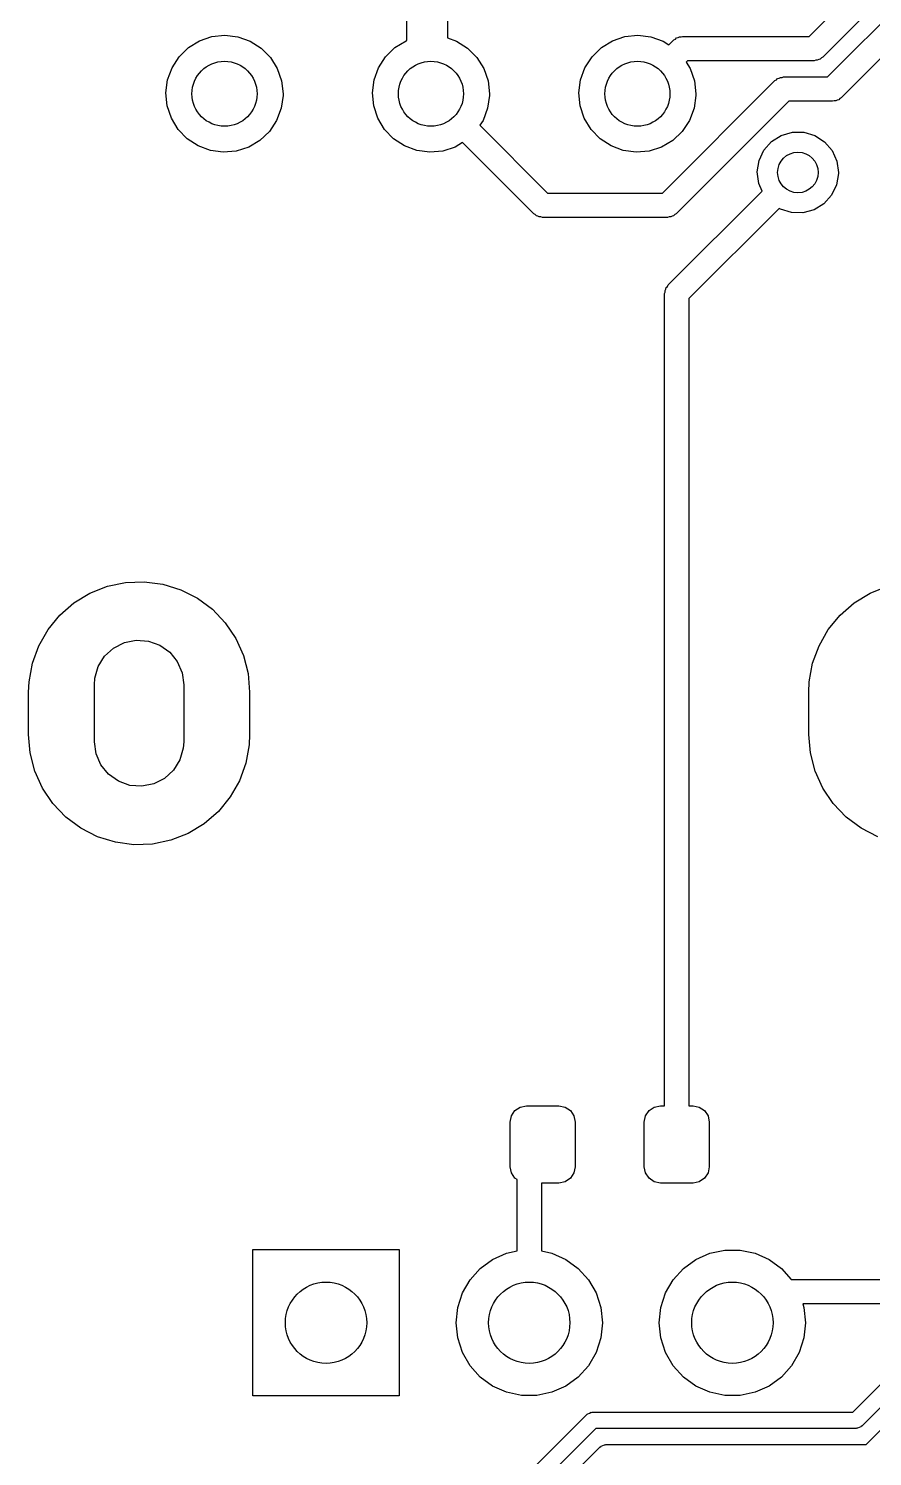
# Model space of a CAD drawing. Extents: x 74 to 208, y -143 to -31.
# Drawn here: x 77.66 to 88.04, y -90.56 to -72.99 of the extents above; entities that cross this region are included whole.
import ezdxf

# ---------------------------------------------------------------- set-up
doc = ezdxf.new("R2010")
doc.units = 0
doc.layers.add('BLACK', color=7, linetype='CONTINUOUS')

msp = doc.modelspace()

# ---------------------------------------------------------------- linework, layer by layer
at = {"layer": 'BLACK', "linetype": 'CONTINUOUS'}
for p, q in [((82.313, -73.1325), (82.313, -69.304)), ((82.813, -69.304), (82.813, -73.0995)), ((87.263, -73.081), (87.9654, -72.3786)), ((88.2215, -72.5468), (87.4312, -73.3371)), ((87.4902, -73.5805), (88.4782, -72.5925)), ((88.6258, -72.8692), (87.6584, -73.8366)), ((79.7642, -73.1355), (79.9162, -73.0838)), ((79.9162, -73.0838), (80.0758, -73.067)), ((80.0758, -73.067), (80.2352, -73.086)), ((80.2352, -73.086), (80.3864, -73.1399)), ((84.8442, -73.1355), (84.9962, -73.0838)), ((84.9962, -73.0838), (85.1558, -73.067)), ((85.1558, -73.067), (85.3152, -73.086)), ((85.3152, -73.086), (85.4664, -73.1399)), ((85.6509, -73.096), (85.668, -73.0861)), ((85.668, -73.0861), (85.6877, -73.0861)), ((85.6877, -73.0861), (85.7068, -73.081)), ((85.7068, -73.081), (87.263, -73.081)), ((79.5128, -73.3319), (79.6275, -73.2196)), ((79.6275, -73.2196), (79.7642, -73.1355)), ((80.3864, -73.1399), (80.522, -73.2259)), ((80.522, -73.2259), (80.6351, -73.3398)), ((82.0528, -73.3319), (82.1675, -73.2196)), ((82.1675, -73.2196), (82.3042, -73.1355)), ((82.3042, -73.1355), (82.313, -73.1325)), ((82.813, -73.0995), (82.9264, -73.1399)), ((82.9264, -73.1399), (83.062, -73.2259)), ((83.062, -73.2259), (83.1751, -73.3398)), ((84.5928, -73.3319), (84.7075, -73.2196)), ((84.7075, -73.2196), (84.8442, -73.1355)), ((85.4664, -73.1399), (85.5395, -73.1862)), ((85.5395, -73.1862), (85.6007, -73.1249)), ((85.6007, -73.1249), (85.6178, -73.1151)), ((85.6178, -73.1151), (85.6318, -73.1011)), ((85.6318, -73.1011), (85.6509, -73.096)), ((79.4259, -73.4669), (79.5128, -73.3319)), ((80.6351, -73.3398), (80.7201, -73.4759)), ((81.9659, -73.4669), (82.0528, -73.3319)), ((83.1751, -73.3398), (83.2601, -73.4759)), ((84.5059, -73.4669), (84.5928, -73.3319)), ((85.7689, -73.381), (85.7516, -73.3983)), ((85.7516, -73.3983), (85.8001, -73.4759)), ((87.3252, -73.381), (85.7689, -73.381)), ((87.3443, -73.3759), (87.3252, -73.381)), ((87.364, -73.3759), (87.3443, -73.3759)), ((87.3811, -73.366), (87.364, -73.3759)), ((87.4002, -73.3609), (87.3811, -73.366)), ((87.4141, -73.3469), (87.4002, -73.3609)), ((87.4312, -73.3371), (87.4141, -73.3469)), ((79.3509, -73.7769), (79.371, -73.6177)), ((79.371, -73.6177), (79.4259, -73.4669)), ((80.7201, -73.4759), (80.7729, -73.6275)), ((81.8909, -73.7769), (81.911, -73.6177)), ((81.911, -73.6177), (81.9659, -73.4669)), ((83.2601, -73.4759), (83.3129, -73.6275)), ((84.4309, -73.7769), (84.451, -73.6177)), ((84.451, -73.6177), (84.5059, -73.4669)), ((85.8001, -73.4759), (85.8529, -73.6275)), ((86.8438, -73.6244), (86.8609, -73.6146)), ((86.8609, -73.6146), (86.8749, -73.6006)), ((86.8749, -73.6006), (86.894, -73.5955)), ((86.894, -73.5955), (86.9111, -73.5856)), ((86.9111, -73.5856), (86.9308, -73.5856)), ((86.9308, -73.5856), (86.9499, -73.5805)), ((86.9499, -73.5805), (87.4902, -73.5805)), ((79.3665, -73.9367), (79.3509, -73.7769)), ((80.7729, -73.6275), (80.7908, -73.787)), ((80.7908, -73.787), (80.7905, -73.8071)), ((81.9065, -73.9367), (81.8909, -73.7769)), ((83.3129, -73.6275), (83.3308, -73.787)), ((83.3308, -73.787), (83.3305, -73.8071)), ((84.4465, -73.9367), (84.4309, -73.7769)), ((85.4597, -75.0086), (86.8438, -73.6244)), ((85.8529, -73.6275), (85.8708, -73.787)), ((85.8708, -73.787), (85.8705, -73.8071)), ((79.4172, -74.089), (79.3665, -73.9367)), ((80.7682, -73.9661), (80.7112, -74.1161)), ((80.7905, -73.8071), (80.7682, -73.9661)), ((81.9572, -74.089), (81.9065, -73.9367)), ((83.3082, -73.9661), (83.2512, -74.1161)), ((83.3305, -73.8071), (83.3082, -73.9661)), ((84.4972, -74.089), (84.4465, -73.9367)), ((87.012, -73.8805), (85.6279, -75.2647)), ((85.8482, -73.9661), (85.7912, -74.1161)), ((85.8705, -73.8071), (85.8482, -73.9661)), ((87.5523, -73.8805), (87.012, -73.8805)), ((87.5714, -73.8754), (87.5523, -73.8805)), ((87.5911, -73.8754), (87.5714, -73.8754)), ((87.6082, -73.8655), (87.5911, -73.8754)), ((87.6273, -73.8604), (87.6082, -73.8655)), ((87.6413, -73.8464), (87.6273, -73.8604)), ((87.6584, -73.8366), (87.6413, -73.8464)), ((79.5004, -74.2263), (79.4172, -74.089)), ((80.7112, -74.1161), (80.6224, -74.2498)), ((82.0404, -74.2263), (81.9572, -74.089)), ((83.2512, -74.1161), (83.2116, -74.1757)), ((84.5804, -74.2263), (84.4972, -74.089)), ((85.7912, -74.1161), (85.7024, -74.2498)), ((79.6119, -74.3418), (79.5004, -74.2263)), ((80.6224, -74.2498), (80.5061, -74.3605)), ((82.1519, -74.3418), (82.0404, -74.2263)), ((83.2116, -74.1757), (84.0445, -75.0086)), ((84.6919, -74.3418), (84.5804, -74.2263)), ((85.7024, -74.2498), (85.5861, -74.3605)), ((86.8017, -74.3752), (86.9216, -74.2996)), ((86.9216, -74.2996), (87.0579, -74.2606)), ((87.0579, -74.2606), (87.1997, -74.2615)), ((87.1997, -74.2615), (87.3355, -74.3021)), ((87.3355, -74.3021), (87.4545, -74.3792)), ((79.7462, -74.4297), (79.6119, -74.3418)), ((79.8966, -74.4856), (79.7462, -74.4297)), ((80.0557, -74.5068), (79.8966, -74.4856)), ((80.2156, -74.4923), (80.0557, -74.5068)), ((80.3682, -74.4427), (80.2156, -74.4923)), ((80.5061, -74.3605), (80.3682, -74.4427)), ((82.2862, -74.4297), (82.1519, -74.3418)), ((82.4366, -74.4856), (82.2862, -74.4297)), ((82.5957, -74.5068), (82.4366, -74.4856)), ((82.7556, -74.4923), (82.5957, -74.5068)), ((82.9082, -74.4427), (82.7556, -74.4923)), ((82.9998, -74.3881), (82.9082, -74.4427)), ((83.8763, -75.2647), (82.9998, -74.3881)), ((84.8262, -74.4297), (84.6919, -74.3418)), ((84.9766, -74.4856), (84.8262, -74.4297)), ((85.1357, -74.5068), (84.9766, -74.4856)), ((85.2956, -74.4923), (85.1357, -74.5068)), ((85.4482, -74.4427), (85.2956, -74.4923)), ((85.5861, -74.3605), (85.4482, -74.4427)), ((86.6476, -74.6098), (86.7079, -74.4815)), ((86.7079, -74.4815), (86.8017, -74.3752)), ((87.4545, -74.3792), (87.547, -74.4866)), ((87.547, -74.4866), (87.6057, -74.6157)), ((86.6258, -74.7499), (86.6476, -74.6098)), ((87.6057, -74.6157), (87.6258, -74.756)), ((86.6442, -74.8904), (86.6258, -74.7499)), ((87.6256, -74.7682), (87.6021, -74.908)), ((87.6258, -74.756), (87.6256, -74.7682)), ((84.0445, -75.0086), (85.4597, -75.0086)), ((85.5295, -76.1401), (86.6855, -74.9842)), ((86.6855, -74.9842), (86.6442, -74.8904)), ((87.6021, -74.908), (87.5403, -75.0356)), ((86.8962, -75.1977), (85.7856, -76.3083)), ((86.9105, -75.2073), (86.8962, -75.1977)), ((87.4452, -75.1407), (87.3244, -75.2149)), ((87.5403, -75.0356), (87.4452, -75.1407)), ((83.8934, -75.2745), (83.8763, -75.2647)), ((83.9074, -75.2885), (83.8934, -75.2745)), ((83.9265, -75.2936), (83.9074, -75.2885)), ((83.9436, -75.3035), (83.9265, -75.2936)), ((83.9633, -75.3035), (83.9436, -75.3035)), ((83.9824, -75.3086), (83.9633, -75.3035)), ((85.5218, -75.3086), (83.9824, -75.3086)), ((85.5409, -75.3035), (85.5218, -75.3086)), ((85.5606, -75.3035), (85.5409, -75.3035)), ((85.5777, -75.2936), (85.5606, -75.3035)), ((85.5968, -75.2885), (85.5777, -75.2936)), ((85.6108, -75.2745), (85.5968, -75.2885)), ((85.6279, -75.2647), (85.6108, -75.2745)), ((87.0458, -75.2496), (86.9105, -75.2073)), ((87.1876, -75.2522), (87.0458, -75.2496)), ((87.3244, -75.2149), (87.1876, -75.2522)), ((85.4856, -76.2462), (85.4907, -76.2271)), ((85.4856, -86.2406), (85.4856, -76.2462)), ((85.4907, -76.2074), (85.5006, -76.1903)), ((85.4907, -76.2271), (85.4907, -76.2074)), ((85.5006, -76.1903), (85.5057, -76.1712)), ((85.5057, -76.1712), (85.5197, -76.1572)), ((85.5197, -76.1572), (85.5295, -76.1401)), ((85.7856, -76.3083), (85.7856, -86.2406)), ((78.2187, -80.0511), (78.4153, -79.9318)), ((78.4153, -79.9318), (78.6292, -79.8474)), ((78.6292, -79.8474), (78.8543, -79.8001)), ((78.8543, -79.8001), (79.0841, -79.7915)), ((79.0841, -79.7915), (79.312, -79.8217)), ((79.312, -79.8217), (79.5317, -79.8899)), ((79.5317, -79.8899), (79.7367, -79.9941)), ((87.8187, -80.0511), (88.0153, -79.9318)), ((88.0153, -79.9318), (88.2292, -79.8474)), ((78.045, -80.2019), (78.2187, -80.0511)), ((79.7367, -79.9941), (79.9212, -80.1314)), ((87.645, -80.2019), (87.8187, -80.0511)), ((77.8992, -80.3797), (78.045, -80.2019)), ((79.9212, -80.1314), (80.0799, -80.2978)), ((87.4992, -80.3797), (87.645, -80.2019)), ((77.7854, -80.5795), (77.8992, -80.3797)), ((80.0799, -80.2978), (80.2083, -80.4886)), ((87.3854, -80.5795), (87.4992, -80.3797)), ((77.707, -80.7957), (77.7854, -80.5795)), ((78.5962, -80.7094), (78.7061, -80.6084)), ((78.7061, -80.6084), (78.8391, -80.5406)), ((78.8391, -80.5406), (78.9855, -80.5111)), ((78.9855, -80.5111), (79.1344, -80.522)), ((79.1344, -80.522), (79.2748, -80.5726)), ((79.2748, -80.5726), (79.3965, -80.6591)), ((80.2083, -80.4886), (80.3028, -80.6983)), ((87.307, -80.7957), (87.3854, -80.5795)), ((77.666, -81.022), (77.707, -80.7957)), ((78.5175, -80.8363), (78.5962, -80.7094)), ((79.3965, -80.6591), (79.4904, -80.7751)), ((79.4904, -80.7751), (79.5497, -80.9121)), ((80.3028, -80.6983), (80.3606, -80.9209)), ((87.266, -81.022), (87.307, -80.7957)), ((78.47, -81.06), (78.4759, -80.9797)), ((78.4759, -80.9797), (78.5175, -80.8363)), ((79.5497, -80.9121), (79.57, -81.06)), ((80.3606, -80.9209), (80.38, -81.15)), ((77.66, -81.15), (77.666, -81.022)), ((77.66, -81.67), (77.66, -81.15)), ((78.47, -81.76), (78.47, -81.06)), ((79.57, -81.06), (79.57, -81.76)), ((80.38, -81.15), (80.38, -81.67)), ((87.26, -81.15), (87.266, -81.022)), ((87.26, -81.67), (87.26, -81.15)), ((77.6794, -81.8991), (77.66, -81.67)), ((80.38, -81.67), (80.374, -81.798)), ((87.2794, -81.8991), (87.26, -81.67)), ((78.4903, -81.9079), (78.47, -81.76)), ((79.5641, -81.8403), (79.5224, -81.9837)), ((79.57, -81.76), (79.5641, -81.8403)), ((80.374, -81.798), (80.333, -82.0243)), ((77.7372, -82.1217), (77.6794, -81.8991)), ((78.5495, -82.0449), (78.4903, -81.9079)), ((78.6435, -82.1609), (78.5495, -82.0449)), ((79.5224, -81.9837), (79.4438, -82.1106)), ((80.333, -82.0243), (80.2546, -82.2405)), ((87.3372, -82.1217), (87.2794, -81.8991)), ((77.8317, -82.3314), (77.7372, -82.1217)), ((78.7652, -82.2474), (78.6435, -82.1609)), ((79.3339, -82.2116), (79.2009, -82.2794)), ((79.4438, -82.1106), (79.3339, -82.2116)), ((87.4317, -82.3314), (87.3372, -82.1217)), ((77.9601, -82.5222), (77.8317, -82.3314)), ((78.9056, -82.298), (78.7652, -82.2474)), ((79.0545, -82.3089), (78.9056, -82.298)), ((79.2009, -82.2794), (79.0545, -82.3089)), ((80.2546, -82.2405), (80.1408, -82.4403)), ((87.5601, -82.5222), (87.4317, -82.3314)), ((78.1188, -82.6886), (77.9601, -82.5222)), ((80.1408, -82.4403), (79.995, -82.6181)), ((87.7188, -82.6886), (87.5601, -82.5222)), ((78.3033, -82.8259), (78.1188, -82.6886)), ((79.995, -82.6181), (79.8213, -82.7689)), ((87.9033, -82.8259), (87.7188, -82.6886)), ((78.5083, -82.9301), (78.3033, -82.8259)), ((78.728, -82.9983), (78.5083, -82.9301)), ((79.6247, -82.8882), (79.4108, -82.9726)), ((79.8213, -82.7689), (79.6247, -82.8882)), ((88.1083, -82.9301), (87.9033, -82.8259)), ((78.9559, -83.0285), (78.728, -82.9983)), ((79.1857, -83.0199), (78.9559, -83.0285)), ((79.4108, -82.9726), (79.1857, -83.0199)), ((83.6442, -86.2992), (83.7091, -86.2558)), ((83.7091, -86.2558), (83.7856, -86.2406)), ((83.7856, -86.2406), (84.1856, -86.2406)), ((84.1856, -86.2406), (84.2621, -86.2558)), ((84.2621, -86.2558), (84.327, -86.2992)), ((85.2942, -86.2992), (85.3591, -86.2558)), ((85.3591, -86.2558), (85.4356, -86.2406)), ((85.4356, -86.2406), (85.4856, -86.2406)), ((85.7856, -86.2406), (85.8356, -86.2406)), ((85.8356, -86.2406), (85.9121, -86.2558)), ((85.9121, -86.2558), (85.977, -86.2992)), ((83.5856, -86.4406), (83.6008, -86.3641)), ((83.5856, -86.9906), (83.5856, -86.4406)), ((83.6008, -86.3641), (83.6442, -86.2992)), ((84.327, -86.2992), (84.3704, -86.3641)), ((84.3704, -86.3641), (84.3856, -86.4406)), ((84.3856, -86.4406), (84.3856, -86.9906)), ((85.2356, -86.4406), (85.2508, -86.3641)), ((85.2356, -86.9906), (85.2356, -86.4406)), ((85.2508, -86.3641), (85.2942, -86.2992)), ((85.977, -86.2992), (86.0204, -86.3641)), ((86.0204, -86.3641), (86.0356, -86.4406)), ((86.0356, -86.4406), (86.0356, -86.9906)), ((83.6008, -87.0671), (83.5856, -86.9906)), ((83.6442, -87.132), (83.6008, -87.0671)), ((83.67, -87.1493), (83.6442, -87.132)), ((84.327, -87.132), (84.2621, -87.1754)), ((84.3704, -87.0671), (84.327, -87.132)), ((84.3856, -86.9906), (84.3704, -87.0671)), ((85.2508, -87.0671), (85.2356, -86.9906)), ((85.2942, -87.132), (85.2508, -87.0671)), ((85.3591, -87.1754), (85.2942, -87.132)), ((85.977, -87.132), (85.9121, -87.1754)), ((86.0204, -87.0671), (85.977, -87.132)), ((86.0356, -86.9906), (86.0204, -87.0671)), ((83.67, -88.0268), (83.67, -87.1493)), ((84.1856, -87.1906), (83.97, -87.1906)), ((83.97, -87.1906), (83.97, -88.0268)), ((84.2621, -87.1754), (84.1856, -87.1906)), ((85.4356, -87.1906), (85.3591, -87.1754)), ((85.8356, -87.1906), (85.4356, -87.1906)), ((85.9121, -87.1754), (85.8356, -87.1906)), ((80.42, -89.81), (80.42, -88.01)), ((80.42, -88.01), (82.22, -88.01)), ((82.22, -88.01), (82.22, -89.81)), ((86.0419, -88.054), (86.2259, -88.0149)), ((86.2259, -88.0149), (86.4141, -88.0149)), ((86.4141, -88.0149), (86.5981, -88.054)), ((83.2178, -88.2412), (83.37, -88.1306)), ((83.37, -88.1306), (83.5419, -88.054)), ((83.5419, -88.054), (83.67, -88.0268)), ((83.97, -88.0268), (84.0981, -88.054)), ((84.0981, -88.054), (84.27, -88.1306)), ((84.27, -88.1306), (84.4222, -88.2412)), ((85.7178, -88.2412), (85.87, -88.1306)), ((85.87, -88.1306), (86.0419, -88.054)), ((86.5981, -88.054), (86.77, -88.1306)), ((86.77, -88.1306), (86.9222, -88.2412)), ((83.0919, -88.381), (83.2178, -88.2412)), ((84.4222, -88.2412), (84.5481, -88.381)), ((85.5919, -88.381), (85.7178, -88.2412)), ((86.9222, -88.2412), (87.0447, -88.3772)), ((82.9397, -88.7229), (82.9978, -88.5439)), ((82.9978, -88.5439), (83.0919, -88.381)), ((84.5481, -88.381), (84.6422, -88.5439)), ((84.6422, -88.5439), (84.7003, -88.7229)), ((85.4397, -88.7229), (85.4978, -88.5439)), ((85.4978, -88.5439), (85.5919, -88.381)), ((87.0447, -88.3772), (90.2623, -88.3772)), ((82.92, -88.91), (82.9397, -88.7229)), ((84.7003, -88.7229), (84.72, -88.91)), ((85.42, -88.91), (85.4397, -88.7229)), ((90.3244, -88.6772), (87.1855, -88.6772)), ((87.1855, -88.6772), (87.2003, -88.7229)), ((87.2003, -88.7229), (87.22, -88.91)), ((82.9397, -89.0971), (82.92, -88.91)), ((84.72, -88.91), (84.7003, -89.0971)), ((85.4397, -89.0971), (85.42, -88.91)), ((87.22, -88.91), (87.2003, -89.0971)), ((87.801, -90.01), (88.905, -88.906)), ((89.0171, -89.0767), (87.9131, -90.1807)), ((82.9978, -89.2761), (82.9397, -89.0971)), ((84.7003, -89.0971), (84.6422, -89.2761)), ((85.4978, -89.2761), (85.4397, -89.0971)), ((87.2003, -89.0971), (87.1422, -89.2761)), ((83.0919, -89.439), (82.9978, -89.2761)), ((84.6422, -89.2761), (84.5481, -89.439)), ((85.5919, -89.439), (85.4978, -89.2761)), ((87.1422, -89.2761), (87.0481, -89.439)), ((87.9665, -90.4095), (89.0705, -89.3055)), ((83.2178, -89.5788), (83.0919, -89.439)), ((83.37, -89.6894), (83.2178, -89.5788)), ((84.4222, -89.5788), (84.27, -89.6894)), ((84.5481, -89.439), (84.4222, -89.5788)), ((85.7178, -89.5788), (85.5919, -89.439)), ((85.87, -89.6894), (85.7178, -89.5788)), ((86.9222, -89.5788), (86.77, -89.6894)), ((87.0481, -89.439), (86.9222, -89.5788)), ((83.5419, -89.766), (83.37, -89.6894)), ((83.7259, -89.8051), (83.5419, -89.766)), ((84.0981, -89.766), (83.9141, -89.8051)), ((84.27, -89.6894), (84.0981, -89.766)), ((86.0419, -89.766), (85.87, -89.6894)), ((86.2259, -89.8051), (86.0419, -89.766)), ((86.5981, -89.766), (86.4141, -89.8051)), ((86.77, -89.6894), (86.5981, -89.766)), ((82.22, -89.81), (80.42, -89.81)), ((83.9141, -89.8051), (83.7259, -89.8051)), ((86.4141, -89.8051), (86.2259, -89.8051)), ((81.2493, -93.3173), (84.5273, -90.0393)), ((84.5273, -90.0393), (84.5345, -90.0356)), ((84.5345, -90.0356), (84.5393, -90.0291)), ((84.5393, -90.0291), (84.5616, -90.0219)), ((84.5616, -90.0219), (84.5824, -90.0112)), ((84.5824, -90.0112), (84.5904, -90.0125)), ((84.5904, -90.0125), (84.5981, -90.01)), ((84.5981, -90.01), (87.801, -90.01)), ((84.6395, -90.21), (81.42, -93.4295)), ((87.8424, -90.21), (84.6395, -90.21)), ((87.8501, -90.2075), (87.8424, -90.21)), ((87.858, -90.2088), (87.8501, -90.2075)), ((87.8789, -90.1981), (87.858, -90.2088)), ((87.9012, -90.1909), (87.8789, -90.1981)), ((87.9059, -90.1844), (87.9012, -90.1909)), ((87.9131, -90.1807), (87.9059, -90.1844)), ((82.2253, -92.9063), (84.6928, -90.4388)), ((84.6928, -90.4388), (84.7, -90.4351)), ((84.7, -90.4351), (84.7048, -90.4286)), ((84.7048, -90.4286), (84.727, -90.4214)), ((84.727, -90.4214), (84.7479, -90.4107)), ((84.7479, -90.4107), (84.7559, -90.412)), ((84.7559, -90.412), (84.7635, -90.4095)), ((84.7635, -90.4095), (87.9665, -90.4095))]:
    msp.add_line(p, q, dxfattribs=at)
at = {"layer": 'BLACK'}
for centre, radius in [((80.0708, -73.787), 0.4), ((82.6108, -73.787), 0.4), ((85.1508, -73.787), 0.4), ((87.1258, -74.756), 0.25), ((81.32, -88.91), 0.5), ((83.82, -88.91), 0.5), ((86.32, -88.91), 0.5)]:
    msp.add_circle(centre, radius, dxfattribs=at)

doc.saveas('drawing.dxf')
